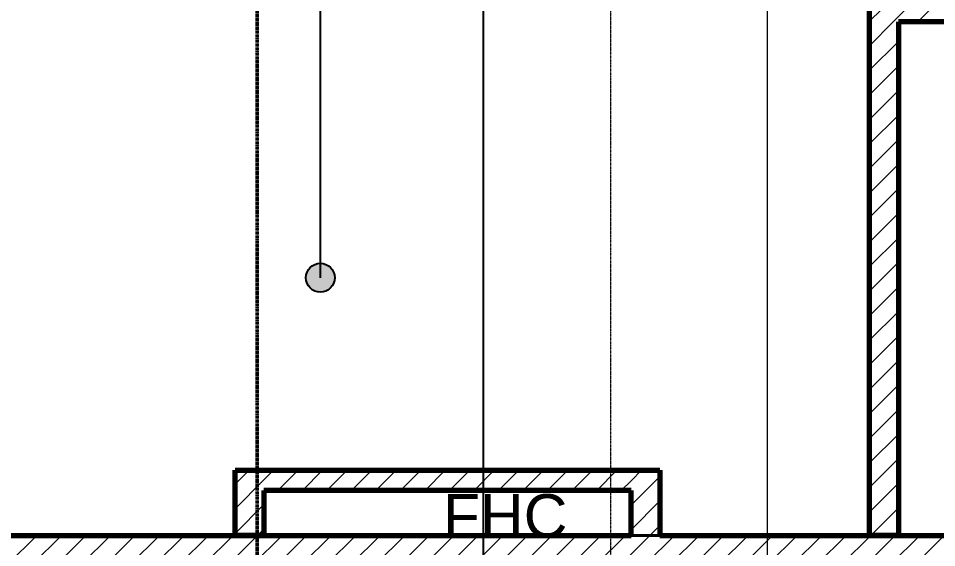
# Model space of a CAD drawing. Header units: millimetres. Extents: x -795739 to -715748, y -34378 to 22353.
# Drawn here: x -782982 to -776628, y 8059 to 11719 of the extents above; entities that cross this region are included whole.
import ezdxf

# ---------------------------------------------------------------- set-up
doc = ezdxf.new("R2010")
doc.units = ezdxf.units.MM
doc.linetypes.add('DPA_Grid _ Level 100', pattern=[10, 5.5, -1.6, 1.3, -1.6])
for name, color, linetype, lineweight in [('A-ANNO-NOTE', 3, 'Continuous', 25), ('A-FLOR-E', 2, 'Continuous', 35), ('A-ROOM-IDEN', 3, 'Continuous', 25), ('A-WALL', 5, 'Continuous', 35), ('A-WALL-PATT', 1, 'Continuous', 9), ('G-ANNO-SECL', 3, 'Continuous', 9), ('G-ANNO-TEXT', 3, 'Continuous', 9), ('S-GRID', 251, 'Continuous', 9)]:
    doc.layers.add(name, color=color, linetype=linetype, lineweight=lineweight)
doc.styles.add('Arial_2', font='arial.ttf', dxfattribs={"height": 300})
pattern_1 = [(45, (0, 0), (-84.852814, 84.852814), [])]

# ---------------------------------------------------------------- blocks, each defined once
blk = doc.blocks.new('*U1241')
at = {"layer": 'S-GRID', "linetype": 'DPA_Grid _ Level 100'}
blk.add_line((0, -21374.7), (0, 16961.2), dxfattribs=at)

msp = doc.modelspace()

# ---------------------------------------------------------------- hatches: boundary and pattern name
at = {"layer": 'A-ROOM-IDEN'}
h = msp.add_hatch(color=256, dxfattribs=at)
edge = h.paths.add_edge_path()
edge.add_arc((-780892.3, 9925.6), 100, 0, 360)
at = {"layer": 'A-WALL-PATT', "lineweight": 9}
h = msp.add_hatch(dxfattribs=at)
h.set_pattern_fill('FP_2', color=256, style=0, pattern_type=2)
h.set_pattern_definition(pattern_1)
h.paths.add_polyline_path([(-745742.4, 11694), (-745742.4, 11894), (-777092.4, 11894), (-777092.4, 11694), (-755731, 11694)])
h = msp.add_hatch(dxfattribs=at)
h.set_pattern_fill('FP_2', color=256, style=0, pattern_type=2)
h.set_pattern_definition(pattern_1)
h.paths.add_polyline_path([(-776908.4, 8144), (-776892.4, 8144), (-776892.4, 11694), (-777092.4, 11694), (-777092.4, 8144)])
h = msp.add_hatch(dxfattribs=at)
h.set_pattern_fill('FP_2', color=256, style=0, pattern_type=2)
h.set_pattern_definition(pattern_1)
h.paths.add_polyline_path([(-781482.4, 8144), (-781282.4, 8144), (-781282.4, 8594), (-781482.4, 8594), (-781482.4, 8404.2)])
h = msp.add_hatch(dxfattribs=at)
h.set_pattern_fill('FP_2', color=256, style=0, pattern_type=2)
h.set_pattern_definition(pattern_1)
h.paths.add_polyline_path([(-778742.4, 8454), (-778742.4, 8594), (-781282.4, 8594), (-781282.4, 8454), (-779623.5, 8454)])
h = msp.add_hatch(dxfattribs=at)
h.set_pattern_fill('FP_2', color=256, style=0, pattern_type=2)
h.set_pattern_definition(pattern_1)
h.paths.add_polyline_path([(-778742.4, 8144), (-778542.4, 8144), (-778542.4, 8594), (-778742.4, 8594), (-778742.4, 8404.2)])
h = msp.add_hatch(dxfattribs=at)
h.set_pattern_fill('FP_2', color=256, style=0, pattern_type=2)
h.set_pattern_definition(pattern_1)
h.paths.add_polyline_path([(-767597.4, 7944), (-767597.4, 8144), (-783082.4, 8144), (-783082.4, 7944), (-780382.4, 7944), (-780382.4, 7994), (-779182.4, 7994), (-779182.4, 7944), (-767847.3, 7944)])

# ---------------------------------------------------------------- linework, layer by layer
at = {"layer": 'A-ANNO-NOTE'}
msp.add_line((-779763.3, 6590), (-779763.3, 14208.2), dxfattribs=at)
at = {"layer": 'A-FLOR-E'}
for p, q in [((-781482.4, 8144), (-781482.4, 8594)), ((-781482.4, 8594), (-778542.4, 8594)), ((-778542.4, 8594), (-781482.4, 8594)), ((-781482.4, 8594), (-781482.4, 8144)), ((-778542.4, 8594), (-778542.4, 8144)), ((-778542.4, 8144), (-778542.4, 8594)), ((-778542.4, 8144), (-781482.4, 8144)), ((-781482.4, 8144), (-778542.4, 8144))]:
    msp.add_line(p, q, dxfattribs=at)
at = {"layer": 'A-ROOM-IDEN'}
msp.add_line((-780892.3, 9925.6), (-780892.3, 16882.8), dxfattribs=at)
msp.add_circle((-780892.3, 9925.6), 100, dxfattribs=at)
at = {"layer": 'A-WALL', "color": 7, "lineweight": 70}
for p, q in [((-777092.4, 11694), (-777092.4, 11894)), ((-777092.4, 8144), (-777092.4, 11694)), ((-776892.4, 11694), (-776892.4, 8144)), ((-772042.4, 11694), (-776892.4, 11694)), ((-781482.4, 8144), (-781482.4, 8594)), ((-781482.4, 8594), (-781282.4, 8594)), ((-781282.4, 8594), (-778742.4, 8594)), ((-778742.4, 8594), (-778542.4, 8594)), ((-778542.4, 8594), (-778542.4, 8144)), ((-778742.4, 8454), (-781282.4, 8454)), ((-781282.4, 8454), (-781282.4, 8144)), ((-778742.4, 8144), (-778742.4, 8454)), ((-783082.4, 8144), (-780382.4, 8144)), ((-781282.4, 8144), (-781482.4, 8144)), ((-780382.4, 8144), (-779182.4, 8144)), ((-779182.4, 8144), (-778742.4, 8144)), ((-778542.4, 8144), (-767597.4, 8144)), ((-776892.4, 8144), (-777092.4, 8144))]:
    msp.add_line(p, q, dxfattribs=at)
at = {"layer": 'G-ANNO-SECL', "linetype": 'DPA_Grid _ Level 100', "lineweight": 50}
msp.add_line((-781329.4, 20542.7), (-781329.4, -17449.3), dxfattribs=at)
at = {"layer": 'G-ANNO-TEXT', "color": 10}
msp.add_line((-777797.7, 6619.6), (-777797.7, 14214.3), dxfattribs=at)

# ---------------------------------------------------------------- block references
msp.add_blockref('*U1241', (-778882.4, 3579))

# ---------------------------------------------------------------- texts
at = {"layer": 'G-ANNO-TEXT', "color": 7, "insert": (-780043.9, 8429.2), "char_height": 300, "width": 1050.211, "attachment_point": 1, "style": 'Arial_2'}
msp.add_mtext('FHC', dxfattribs=at)

doc.saveas('drawing.dxf')
